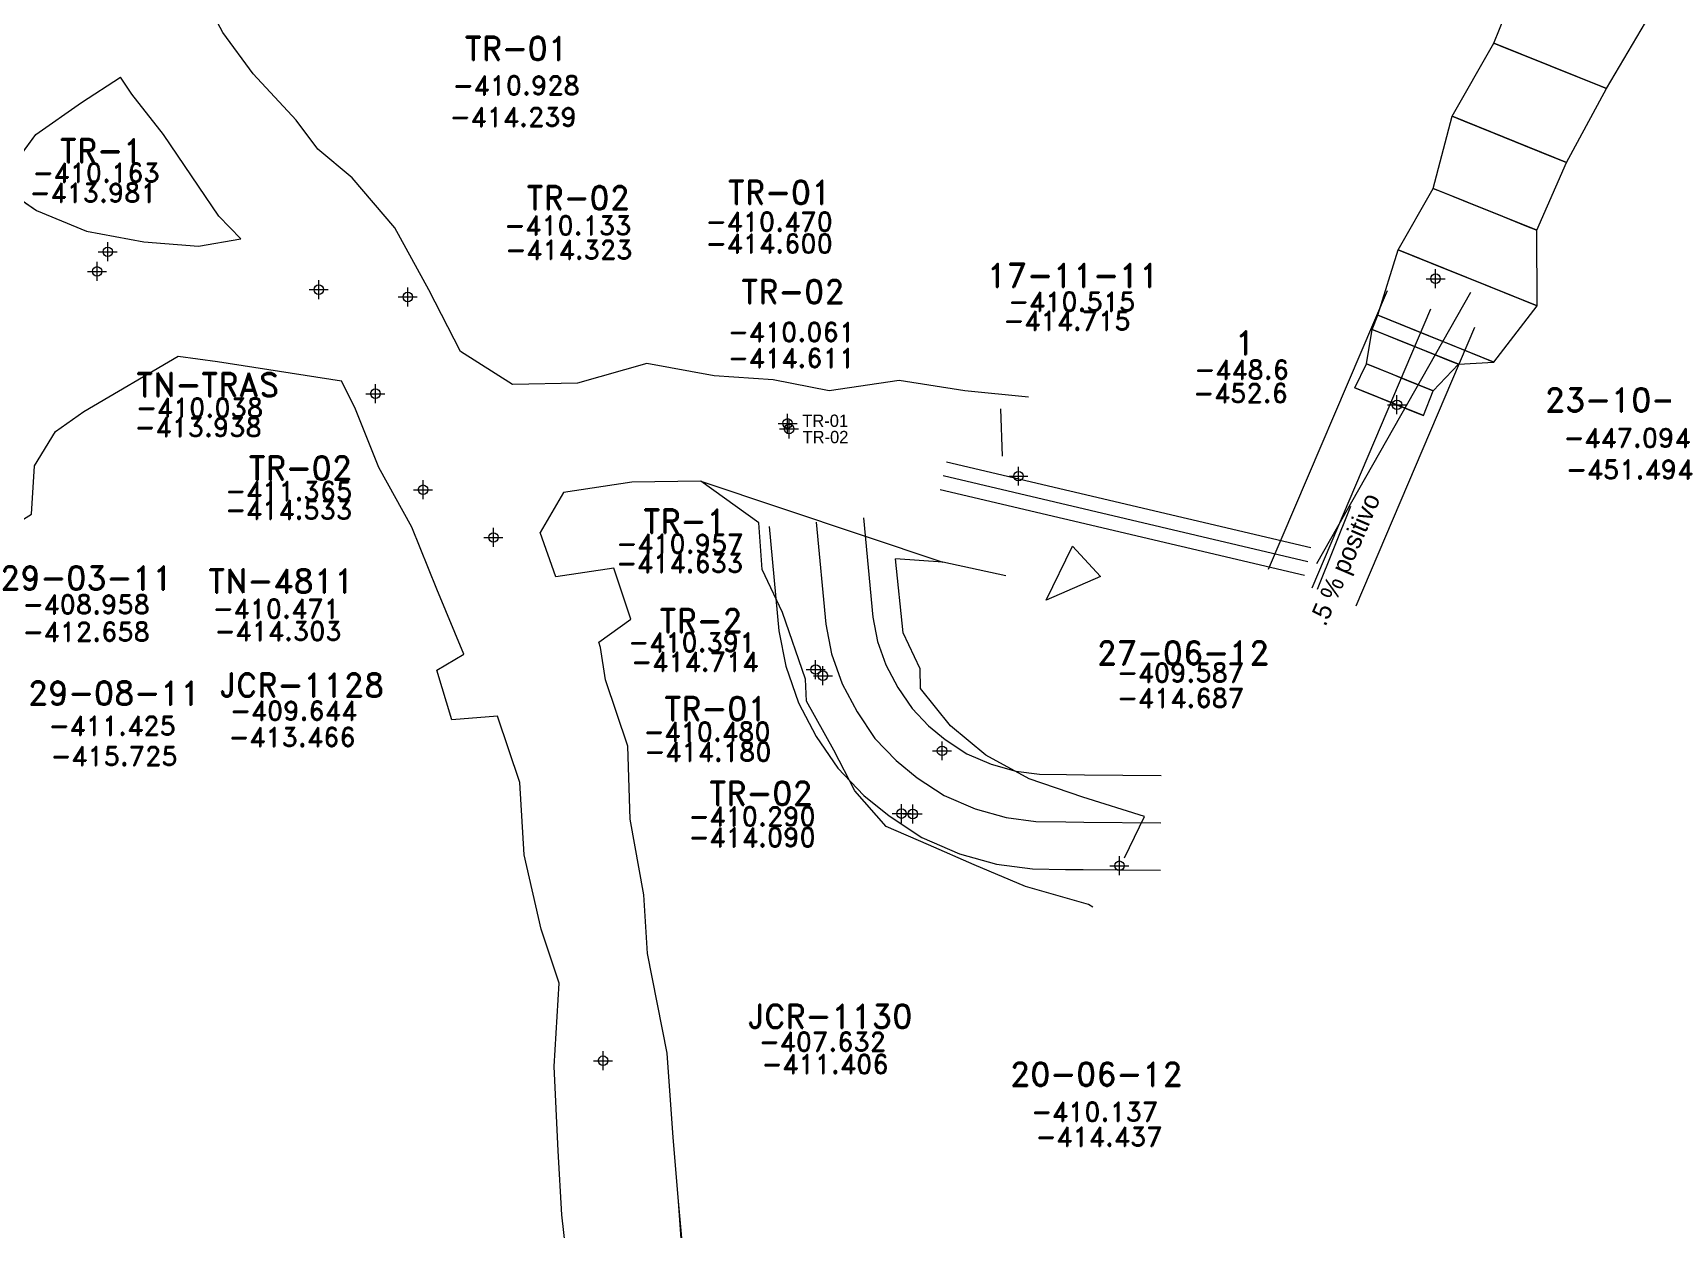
# Model space of a CAD drawing. Extents: x -47776 to 11079, y 0 to 10209.
# Drawn here: x 10704.3 to 10790.3, y 9753.7 to 9816.8 of the extents above; entities that cross this region are included whole.
import ezdxf
from ezdxf.enums import TextEntityAlignment as Align

# ---------------------------------------------------------------- set-up
doc = ezdxf.new("R2010")
doc.units = 0
doc.header["$MEASUREMENT"] = 0
doc.header["$PDMODE"] = 34
doc.header["$PDSIZE"] = 0.5
for name, color, linetype in [('abajo', 7, 'Continuous'), ('arriba', 7, 'Continuous'), ('CF-480-7855-EW-FIC', 226, 'Continuous'), ('CF-480-7855-EW-SCR', 226, 'Continuous'), ('sec', 7, 'Continuous'), ('TALLER-480-6-FIC', 5, 'Continuous')]:
    doc.layers.add(name, color=color, linetype=linetype)
doc.styles.add('ROMAND', font='ROMAND.SHX')
doc.styles.add('ROMANS', font='ROMANS.SHX', dxfattribs={"width": 2.5})

# ---------------------------------------------------------------- blocks, each defined once
blk = doc.blocks.new('F2')
at = {"lineweight": 0}
blk.add_point((0, 0), dxfattribs=at)
at = {"lineweight": 0, "style": 'ROMAND'}
for tag, height, p in [('NOMBRE', 1.25, (0.201, 6.617)), ('CIELO', 1, (0.136, 4.616)), ('PISO', 1, (0.136, 3.247))]:
    blk.add_attdef(tag, text='', height=height, dxfattribs=at).set_placement(p, align=Align.CENTER)
at = {"lineweight": 0, "style": 'ROMANS', "flags": 1}
for tag, p in [('MINA', (-0.074, -3.255)), ('LOCALIZACION', (-0.074, -4.928)), ('ESTRUCTURA', (-0.074, -6.618)), ('NIVEL', (-0.074, -8.29)), ('OBRA', (-0.074, -10.121)), ('FECHA', (-0.074, -11.793)), ('ATRAS', (-0.074, -13.483)), ('TOPOGRAFO', (2.675, -15.297))]:
    blk.add_attdef(tag, text='', height=1.25, dxfattribs=at).set_placement(p, align=Align.CENTER)

msp = doc.modelspace()

# ---------------------------------------------------------------- linework, layer by layer
at = {"color": 3, "linetype": 'Continuous', "lineweight": 0, "flags": 128}
for points, elevation in [([(10769.5, 9788.479), (10775.76, 9803.181)], -451.011), ([(10780.36, 9801.223), (10774.1, 9786.521)], -451.011), ([(10752.522, 9794.144), (10771.732, 9789.621)], -413.397), ([(10752.178, 9792.684), (10771.388, 9788.161)], -413.397)]:
    msp.add_lwpolyline(points, dxfattribs=dict(at, elevation=elevation))
at = {"color": 6, "linetype": 'Continuous', "lineweight": 0, "flags": 128}
msp.add_lwpolyline([(10772.04, 9788.777), (10780.168, 9803.096)], dxfattribs=at)
at = {"color": 1, "linetype": 'Continuous', "lineweight": 0, "flags": 128}
for points, elevation in [([(10771.8, 9787.5), (10778.06, 9802.202)], -451.011), ([(10752.35, 9793.414), (10771.56, 9788.891)], -413.397), ([(10745.657, 9790.956), (10746.158, 9785.584), (10746.466, 9784.014), (10747.02, 9782.433), (10747.803, 9780.949), (10748.751, 9779.556), (10749.86, 9778.382), (10750.97, 9777.485), (10752.405, 9776.539), (10754.036, 9775.838), (10755.667, 9775.382), (10757.233, 9775.17), (10758.818, 9775.15), (10759.762, 9775.137), (10763.819, 9775.1)], -409.536)]:
    msp.add_lwpolyline(points, dxfattribs=dict(at, elevation=elevation))
at = {"color": 6, "linetype": 'Continuous', "lineweight": 0, "elevation": -410.013, "flags": 128}
msp.add_lwpolyline([(10739.565, 9793.115), (10752.326, 9788.857)], dxfattribs=at)
at = {"color": 3, "linetype": 'Continuous', "lineweight": 0, "flags": 128}
for points in [[(10748.146, 9791.188), (10748.635, 9785.941), (10748.884, 9784.672), (10749.318, 9783.435), (10749.949, 9782.24), (10750.706, 9781.127), (10751.563, 9780.221), (10752.447, 9779.506), (10753.596, 9778.749), (10754.87, 9778.201), (10756.174, 9777.836), (10757.417, 9777.668), (10758.851, 9777.65), (10759.791, 9777.637), (10763.842, 9777.599)], [(10743.168, 9790.724), (10743.68, 9785.226), (10744.047, 9783.357), (10744.723, 9781.43), (10745.658, 9779.659), (10746.797, 9777.984), (10748.158, 9776.543), (10749.493, 9775.464), (10751.215, 9774.33), (10753.202, 9773.476), (10755.16, 9772.928), (10757.05, 9772.672), (10758.786, 9772.65), (10759.733, 9772.637), (10763.796, 9772.6)]]:
    msp.add_lwpolyline(points, dxfattribs=at)
at = {"color": 4, "linetype": 'Continuous', "lineweight": 0, "flags": 128}
msp.add_lwpolyline([(10773.816, 9791.777), (10772.053, 9787.411)], dxfattribs=at)
at = {"color": 6, "linetype": 'Continuous', "lineweight": 0, "flags": 128}
msp.add_lwpolyline([(10757.768, 9786.848), (10759.167, 9789.695), (10760.645, 9788.095)], close=True, dxfattribs=at)
at = {"layer": 'abajo', "color": 4, "linetype": 'Continuous', "lineweight": 0}
for points in [[(10774.042, 9798.047, -451.494), (10774.659, 9799.308, -451.507), (10774.961, 9801.126, -451.525), (10775.261, 9801.868, -451.433), (10776.329, 9805.319, -451.268), (10778.178, 9808.563, -451.604), (10779.173, 9812.366, -451.642), (10781.376, 9816.222, -451.685), (10782.873, 9819.931, -451.724), (10783.535, 9823.977, -451.763)], [(10777.659, 9796.587, -451.494), (10778.183, 9797.886, -451.507), (10779.505, 9799.293, -451.525), (10781.381, 9799.399, -451.433), (10783.656, 9802.363, -451.268), (10783.649, 9806.355, -451.604), (10785.201, 9809.934, -451.642), (10787.311, 9813.827, -451.685), (10789.364, 9817.312, -451.724), (10793.087, 9820.123, -451.763)]]:
    msp.add_polyline3d(points, dxfattribs=at)
at = {"layer": 'abajo', "color": 6, "linetype": 'Continuous', "lineweight": 0}
msp.add_polyline3d([(10755.464, 9794.433, -414.352), (10755.388, 9796.939, -414.383)], dxfattribs=at)
at = {"layer": 'arriba', "color": 4, "linetype": 'Continuous', "lineweight": 0}
for points in [[(10774.042, 9798.047, -447.094), (10774.659, 9799.308, -446.507), (10774.961, 9801.126, -446.725), (10775.261, 9801.868, -446.533), (10776.329, 9805.319, -446.068), (10778.178, 9808.563, -445.204), (10779.173, 9812.366, -446.342), (10781.376, 9816.222, -446.385), (10782.873, 9819.931, -447.024), (10783.535, 9823.977, -446.463)], [(10777.659, 9796.587, -447.094), (10778.183, 9797.886, -446.507), (10779.505, 9799.293, -446.725), (10781.381, 9799.399, -446.533), (10783.656, 9802.363, -446.068), (10783.649, 9806.355, -445.204), (10785.201, 9809.934, -446.342), (10787.311, 9813.827, -446.385), (10789.364, 9817.312, -447.024), (10793.087, 9820.123, -446.463)]]:
    msp.add_polyline3d(points, dxfattribs=at)
at = {"layer": 'arriba', "color": 6, "linetype": 'Continuous', "lineweight": 0}
msp.add_polyline3d([(10755.464, 9794.433, -410.552), (10755.388, 9796.939, -409.383)], dxfattribs=at)
at = {"layer": 'CF-480-7855-EW-SCR', "color": 5, "linetype": 'Continuous', "lineweight": 0}
for points in [[(10719.378, 9810.633, -411.208), (10718.231, 9812.151, -411.225), (10715.968, 9814.604, -411.054), (10714.372, 9816.784, -411.578), (10713.569, 9818.291, -411.593)], [(10719.378, 9810.633, -415.708), (10718.231, 9812.151, -415.725), (10715.968, 9814.604, -415.454), (10714.372, 9816.784, -415.578), (10713.569, 9818.291, -415.693)], [(10702.564, 9808.757, -413.145), (10704.513, 9811.397, -415.562), (10706.918, 9813.085, -415.724), (10708.969, 9814.42, -415.758), (10708.969, 9814.42, -415.758), (10708.969, 9814.42, -415.758)], [(10702.567, 9808.755, -408.85), (10702.571, 9808.759, -408.845), (10704.513, 9811.397, -410.862), (10706.918, 9813.085, -411.224), (10708.969, 9814.42, -411.358), (10708.969, 9814.42, -411.358), (10708.969, 9814.42, -411.358)], [(10714.16, 9807.103, -411.208), (10713.095, 9808.677, -411.225), (10711.246, 9811.41, -411.054), (10709.568, 9813.534, -411.578), (10708.969, 9814.42, -411.358)], [(10714.16, 9807.103, -415.708), (10713.095, 9808.677, -415.725), (10711.246, 9811.41, -415.454), (10709.568, 9813.534, -415.578), (10708.969, 9814.42, -415.758)], [(10729.635, 9798.22, -411.185), (10726.898, 9799.951, -409.973), (10725.226, 9803.215, -410.142), (10723.437, 9806.483, -410.514), (10721.192, 9809.126, -410.67), (10719.378, 9810.633, -411.208)], [(10729.635, 9798.22, -414.585), (10726.898, 9799.951, -413.873), (10725.226, 9803.215, -414.142), (10723.437, 9806.483, -414.314), (10721.192, 9809.126, -414.67), (10719.378, 9810.633, -415.708)], [(10702.564, 9808.757, -413.145), (10702.564, 9808.757, -413.145), (10704.554, 9807.4, -413.442), (10707.178, 9806.303, -413.575), (10710.205, 9805.743, -414.243), (10713.091, 9805.514, -414.288), (10715.315, 9805.909, -414.67), (10715.315, 9805.909, -414.67)], [(10702.571, 9808.759, -408.845), (10702.571, 9808.759, -408.845), (10704.554, 9807.4, -409.142), (10707.178, 9806.303, -409.775), (10710.205, 9805.743, -410.843), (10713.091, 9805.514, -410.688), (10715.315, 9805.909, -410.67), (10715.315, 9805.909, -410.67)], [(10715.315, 9805.909, -410.67), (10714.16, 9807.103, -411.208)], [(10715.315, 9805.909, -414.67), (10714.16, 9807.103, -415.708)], [(10698.401, 9784.76, -408.958), (10700.053, 9787.023, -409.337), (10701.564, 9789.28, -409.006), (10702.434, 9790.238, -409.135), (10704.284, 9791.38, -408.844), (10704.438, 9793.929, -408.943), (10705.548, 9795.745, -409.052), (10707.049, 9796.801, -409.631), (10712.017, 9799.712, -410.688)], [(10698.401, 9784.76, -412.658), (10700.053, 9787.023, -413.337), (10701.564, 9789.28, -412.306), (10702.434, 9790.238, -412.535), (10704.284, 9791.38, -412.644), (10704.438, 9793.929, -412.843), (10705.548, 9795.745, -413.052), (10707.049, 9796.801, -413.331), (10712.017, 9799.712, -414.288)], [(10712.017, 9799.712, -410.688), (10714.085, 9799.431, -410.338), (10720.629, 9798.409, -410.499)], [(10712.017, 9799.712, -414.288), (10714.085, 9799.431, -414.438), (10720.623, 9798.409, -414.299)], [(10756.85, 9797.552, -410.515), (10753.484, 9797.883, -409.674), (10750.025, 9798.427, -409.331), (10746.327, 9797.894, -409.588), (10743.377, 9798.474, -409.851), (10740.277, 9798.67, -410.013), (10736.732, 9799.326, -410.069), (10733.07, 9798.284, -410.427), (10729.635, 9798.22, -411.185)], [(10756.85, 9797.552, -414.715), (10753.484, 9797.883, -414.674), (10750.025, 9798.427, -414.831), (10746.327, 9797.894, -414.588), (10743.377, 9798.474, -414.651), (10740.277, 9798.67, -414.613), (10736.732, 9799.326, -414.569), (10733.07, 9798.284, -414.527), (10729.635, 9798.22, -414.585)], [(10727.082, 9783.994, -413.423), (10725.658, 9787.429, -413.393), (10724.33, 9790.688, -413.255), (10722.604, 9793.842, -413.62), (10721.372, 9796.926, -413.873), (10720.623, 9798.409, -414.299), (10720.623, 9798.41, -414.299)], [(10727.082, 9783.994, -409.123), (10725.658, 9787.429, -409.193), (10724.33, 9790.688, -409.255), (10722.604, 9793.842, -409.72), (10721.372, 9796.926, -409.973), (10720.629, 9798.409, -410.499)], [(10742.635, 9790.926, -409.383), (10739.565, 9793.115, -410.013), (10735.931, 9793.077, -410.069), (10732.332, 9792.531, -410.427), (10731.097, 9790.406, -409.193)], [(10742.635, 9790.926, -414.383), (10739.565, 9793.115, -414.613), (10735.931, 9793.077, -414.569), (10732.332, 9792.531, -414.527), (10731.097, 9790.406, -413.393)], [(10731.918, 9788.082, -409.147), (10731.097, 9790.406, -409.193)], [(10731.918, 9788.082, -413.413), (10731.097, 9790.406, -413.393)], [(10745.143, 9781.517, -409.902), (10745.143, 9781.517, -409.902), (10745.143, 9781.517, -409.902), (10745.082, 9782.687, -410.44), (10743.867, 9786.202, -410.828), (10742.801, 9788.463, -410.552), (10742.635, 9790.926, -409.383)], [(10745.143, 9781.517, -414.302), (10745.143, 9781.517, -414.302), (10745.143, 9781.517, -414.302), (10745.082, 9782.687, -414.34), (10743.867, 9786.202, -414.428), (10742.801, 9788.463, -414.352), (10742.635, 9790.926, -414.383)], [(10737.792, 9762.951, -407.51), (10736.754, 9768.211, -409.407), (10736.557, 9771.308, -409.323), (10735.852, 9775.288, -409.077), (10735.716, 9779.143, -409.22), (10734.538, 9782.647, -409.463), (10734.281, 9784.353, -409.828), (10734.185, 9784.637, -409.84), (10735.885, 9785.838, -410.009), (10734.982, 9788.525, -410.021), (10731.918, 9788.082, -409.147)], [(10737.792, 9762.951, -411.41), (10736.754, 9768.211, -413.207), (10736.557, 9771.308, -413.523), (10735.852, 9775.288, -413.377), (10735.716, 9779.143, -413.62), (10734.538, 9782.647, -413.763), (10734.281, 9784.353, -413.928), (10734.185, 9784.637, -413.94), (10735.885, 9785.838, -413.909), (10734.982, 9788.525, -413.921), (10731.918, 9788.082, -413.413)], [(10755.641, 9788.129, -410.515), (10752.326, 9788.857, -409.674), (10749.836, 9789.017, -410.828)], [(10755.641, 9788.129, -414.715), (10752.326, 9788.857, -414.674), (10749.836, 9789.017, -414.428)], [(10751.148, 9782.18, -409.876), (10751.148, 9782.18, -409.876), (10751.133, 9783.219, -409.804), (10750.238, 9785.118, -410.44), (10749.836, 9789.017, -410.828)], [(10751.148, 9782.18, -414.476), (10751.148, 9782.18, -414.476), (10751.133, 9783.219, -414.404), (10750.238, 9785.118, -414.34), (10749.836, 9789.017, -414.428)], [(10731.832, 9762.259, -407.51), (10732.109, 9766.65, -409.407), (10731.154, 9769.491, -409.323), (10730.259, 9773.408, -409.077), (10730.029, 9777.231, -409.22), (10728.851, 9780.735, -409.463), (10726.44, 9780.537, -409.828), (10725.651, 9783.158, -409.84), (10727.082, 9783.994, -409.123)], [(10731.832, 9762.259, -411.41), (10732.109, 9766.65, -413.207), (10731.154, 9769.491, -413.523), (10730.259, 9773.408, -413.377), (10730.029, 9777.231, -413.62), (10728.851, 9780.735, -413.763), (10726.439, 9780.537, -413.928), (10725.651, 9783.158, -413.94), (10727.082, 9783.994, -413.423)], [(10761.906, 9773.263, -409.587), (10762.967, 9775.434, -409.577), (10759.705, 9776.456, -410.155), (10756.887, 9777.431, -410.148), (10754.592, 9778.665, -410.453), (10752.735, 9780.212, -410.364), (10751.148, 9782.18, -409.876), (10751.148, 9782.18, -409.876), (10751.148, 9782.18, -409.876)], [(10761.906, 9773.263, -414.687), (10762.967, 9775.434, -414.677), (10759.705, 9776.456, -414.555), (10756.887, 9777.431, -414.548), (10754.592, 9778.665, -414.453), (10752.735, 9780.212, -414.464), (10751.148, 9782.18, -414.476), (10751.148, 9782.18, -414.476), (10751.148, 9782.18, -414.476)], [(10760.232, 9770.653, -409.587), (10759.998, 9770.804, -409.577), (10756.682, 9771.742, -410.155), (10753.972, 9772.885, -410.148), (10751.569, 9773.951, -410.453), (10749.334, 9774.909, -410.364), (10747.693, 9776.793, -409.876), (10746.574, 9778.936, -409.398), (10745.143, 9781.517, -409.902)], [(10760.232, 9770.653, -414.687), (10759.998, 9770.804, -414.677), (10756.682, 9771.742, -414.555), (10753.972, 9772.885, -414.548), (10751.569, 9773.951, -414.453), (10749.334, 9774.909, -414.464), (10747.693, 9776.793, -414.476), (10746.574, 9778.936, -414.398), (10745.143, 9781.517, -414.302)], [(10740.193, 9739.88, -405.656), (10739.859, 9741.683, -405.332), (10739.582, 9744.936, -405.217), (10738.964, 9747.653, -405.629), (10738.662, 9751.428, -406.089), (10738.395, 9755.154, -406.348), (10738.107, 9758.507, -407.048), (10737.792, 9762.951, -407.51)], [(10740.193, 9739.88, -410.056), (10739.859, 9741.683, -409.132), (10739.582, 9744.936, -409.517), (10738.964, 9747.653, -409.829), (10738.727, 9751.451, -406.089), (10738.395, 9755.154, -410.848), (10738.107, 9758.507, -411.048), (10737.792, 9762.951, -411.41)], [(10734.012, 9739.392, -405.656), (10733.8, 9740.979, -405.332), (10733.423, 9744.221, -405.217), (10733.203, 9746.984, -405.629), (10732.67, 9750.706, -406.089), (10732.237, 9754.439, -406.348), (10732.047, 9757.803, -407.048), (10731.832, 9762.259, -407.51)], [(10734.012, 9739.392, -410.056), (10733.8, 9740.979, -409.132), (10733.423, 9744.221, -409.517), (10733.203, 9746.984, -409.829), (10732.67, 9750.706, -410.289), (10732.237, 9754.439, -410.848), (10732.047, 9757.803, -411.048), (10731.832, 9762.259, -411.41)]]:
    msp.add_polyline3d(points, dxfattribs=at)
at = {"layer": 'sec', "color": 4, "linetype": 'Continuous', "lineweight": 0}
for points in [[(10787.311, 9813.827, -451.685), (10781.376, 9816.222, -451.685), (10781.376, 9816.222, -448.611), (10781.97, 9815.982, -447.052), (10783.602, 9815.324, -446.385), (10785.086, 9814.725, -446.385), (10786.718, 9814.067, -447.052), (10787.311, 9813.827, -448.611), (10787.311, 9813.827, -451.685)], [(10785.201, 9809.934, -451.642), (10779.173, 9812.366, -451.642), (10779.173, 9812.366, -448.568), (10779.776, 9812.123, -447.01), (10781.434, 9811.454, -446.342), (10782.941, 9810.846, -446.342), (10784.598, 9810.177, -447.01), (10785.201, 9809.934, -448.568), (10785.201, 9809.934, -451.642)], [(10783.649, 9806.355, -451.604), (10778.178, 9808.563, -451.604), (10778.178, 9808.563, -447.892), (10778.725, 9808.342, -446.01), (10780.229, 9807.735, -445.204), (10781.597, 9807.183, -445.204), (10783.102, 9806.576, -446.01), (10783.649, 9806.355, -447.892), (10783.649, 9806.355, -451.604)], [(10783.656, 9802.363, -451.268), (10776.329, 9805.319, -451.268), (10776.329, 9805.319, -448.252), (10777.062, 9805.023, -446.723), (10779.077, 9804.21, -446.068), (10780.908, 9803.471, -446.068), (10782.923, 9802.658, -446.723), (10783.656, 9802.363, -448.252), (10783.656, 9802.363, -451.268)], [(10781.381, 9799.399, -451.433), (10775.261, 9801.868, -451.433), (10775.261, 9801.868, -448.591), (10775.873, 9801.621, -447.15), (10777.556, 9800.942, -446.533), (10779.086, 9800.325, -446.533), (10780.769, 9799.646, -447.15), (10781.381, 9799.399, -448.591), (10781.381, 9799.399, -451.433)], [(10779.505, 9799.293, -451.525), (10774.961, 9801.126, -451.525), (10774.961, 9801.126, -448.741), (10775.416, 9800.943, -447.33), (10776.665, 9800.439, -446.725), (10777.801, 9799.98, -446.725), (10779.051, 9799.476, -447.33), (10779.505, 9799.293, -448.741), (10779.505, 9799.293, -451.525)], [(10778.183, 9797.886, -451.507), (10774.659, 9799.308, -451.507), (10774.659, 9799.308, -448.607), (10775.011, 9799.165, -447.137), (10775.98, 9798.774, -446.507), (10776.861, 9798.419, -446.507), (10777.83, 9798.028, -447.137), (10778.183, 9797.886, -448.607), (10778.183, 9797.886, -451.507)], [(10777.659, 9796.587, -451.494), (10774.042, 9798.047, -451.494), (10774.042, 9798.047, -448.942), (10774.404, 9797.901, -447.648), (10775.398, 9797.5, -447.094), (10776.302, 9797.135, -447.094), (10777.297, 9796.733, -447.648), (10777.659, 9796.587, -448.942), (10777.659, 9796.587, -451.494)]]:
    msp.add_polyline3d(points, dxfattribs=at)

# ---------------------------------------------------------------- block references
at = {"color": 6, "linetype": 'Continuous', "lineweight": 0}
ref = msp.add_blockref('F2', (10744.143, 9796.168, -410.47), dxfattribs=at)
ref.add_attrib('NOMBRE', 'TR-01', dxfattribs={"lineweight": 0, "height": 1.25, "style": 'ROMAND'}).set_placement((10743.72, 9807.728, -410.47), align=Align.CENTER)
ref.add_attrib('CIELO', '-410.470', dxfattribs={"lineweight": 0, "height": 1, "style": 'ROMAND'}).set_placement((10743.188, 9806.309, -410.47), align=Align.CENTER)
ref.add_attrib('PISO', '-414.600', dxfattribs={"lineweight": 0, "height": 1, "style": 'ROMAND'}).set_placement((10743.188, 9805.155, -410.47), align=Align.CENTER)
at = {"color": 4, "linetype": 'Continuous', "lineweight": 0}
ref = msp.add_blockref('F2', (10778.3, 9803.8, -448.6), dxfattribs=at)
ref.add_attrib('NOMBRE', '1', dxfattribs={"lineweight": 0, "height": 1.25, "style": 'ROMAND'}).set_placement((10768.257, 9799.798, -448.6), align=Align.CENTER)
ref.add_attrib('CIELO', '-448.6', dxfattribs={"lineweight": 0, "height": 1, "style": 'ROMAND'}).set_placement((10768.088, 9798.503, -448.6), align=Align.CENTER)
ref.add_attrib('PISO', '-452.6', dxfattribs={"lineweight": 0, "height": 1, "style": 'ROMAND'}).set_placement((10768.032, 9797.265, -448.6), align=Align.CENTER)
at = {"color": 6, "linetype": 'Continuous', "lineweight": 0}
ref = msp.add_blockref('F2', (10722.415, 9797.735, -411.365), dxfattribs=at)
ref.add_attrib('NOMBRE', 'TR-02', dxfattribs={"lineweight": 0, "height": 1.25, "style": 'ROMAND'}).set_placement((10718.459, 9793.188, -411.365), align=Align.CENTER)
ref.add_attrib('CIELO', '-411.365', dxfattribs={"lineweight": 0, "height": 1, "style": 'ROMAND'}).set_placement((10717.853, 9792.107, -411.365), align=Align.CENTER)
ref.add_attrib('PISO', '-414.533', dxfattribs={"lineweight": 0, "height": 1, "style": 'ROMAND'}).set_placement((10717.853, 9791.113, -411.365), align=Align.CENTER)
at = {"color": 4, "linetype": 'Continuous', "lineweight": 0}
ref = msp.add_blockref('F2', (10776.268, 9797.149, -447.094), dxfattribs=at)
ref.add_attrib('NOMBRE', '23-10-11', dxfattribs={"lineweight": 0, "height": 1.25, "style": 'ROMAND'}).set_placement((10788.612, 9796.781, -447.094), align=Align.CENTER)
ref.add_attrib('CIELO', '-447.094', dxfattribs={"lineweight": 0, "height": 1, "style": 'ROMAND'}).set_placement((10788.403, 9794.906, -447.094), align=Align.CENTER)
ref.add_attrib('PISO', '-451.494', dxfattribs={"lineweight": 0, "height": 1, "style": 'ROMAND'}).set_placement((10788.542, 9793.24, -447.094), align=Align.CENTER)
at = {"color": 6, "linetype": 'Continuous', "lineweight": 0}
ref = msp.add_blockref('F2', (10745.623, 9783.187, -410.957), dxfattribs=at)
ref.add_attrib('NOMBRE', 'TR-1', dxfattribs={"lineweight": 0, "height": 1.25, "style": 'ROMAND'}).set_placement((10738.725, 9790.387, -410.957), align=Align.CENTER)
ref.add_attrib('CIELO', '-410.957', dxfattribs={"lineweight": 0, "height": 1, "style": 'ROMAND'}).set_placement((10738.475, 9789.33, -410.957), align=Align.CENTER)
ref.add_attrib('PISO', '-414.633', dxfattribs={"lineweight": 0, "height": 1, "style": 'ROMAND'}).set_placement((10738.463, 9788.304, -410.957), align=Align.CENTER)
ref = msp.add_blockref('F2', (10746.007, 9782.864, -410.391), dxfattribs=at)
ref.add_attrib('NOMBRE', 'TR-2', dxfattribs={"lineweight": 0, "height": 1.25, "style": 'ROMAND'}).set_placement((10739.58, 9785.138, -410.391), align=Align.CENTER)
ref.add_attrib('CIELO', '-410.391', dxfattribs={"lineweight": 0, "height": 1, "style": 'ROMAND'}).set_placement((10739.104, 9784.128, -410.391), align=Align.CENTER)
ref.add_attrib('PISO', '-414.714', dxfattribs={"lineweight": 0, "height": 1, "style": 'ROMAND'}).set_placement((10739.263, 9783.095, -410.391), align=Align.CENTER)
ref = msp.add_blockref('F2', (10761.636, 9772.842, -409.587), dxfattribs=at)
ref.add_attrib('NOMBRE', '27-06-12', dxfattribs={"lineweight": 0, "height": 1.25, "style": 'ROMAND'}).set_placement((10764.989, 9783.438, -409.587), align=Align.CENTER)
ref.add_attrib('CIELO', '-409.587', dxfattribs={"lineweight": 0, "height": 1, "style": 'ROMAND'}).set_placement((10764.867, 9782.526, -409.587), align=Align.CENTER)
ref.add_attrib('PISO', '-414.687', dxfattribs={"lineweight": 0, "height": 1, "style": 'ROMAND'}).set_placement((10764.867, 9781.189, -409.587), align=Align.CENTER)
ref = msp.add_blockref('F2', (10750.149, 9775.59, -410.48), dxfattribs=at)
ref.add_attrib('NOMBRE', 'TR-01', dxfattribs={"lineweight": 0, "height": 1.25, "style": 'ROMAND'}).set_placement((10740.366, 9780.502, -410.48), align=Align.CENTER)
ref.add_attrib('CIELO', '-410.480', dxfattribs={"lineweight": 0, "height": 1, "style": 'ROMAND'}).set_placement((10739.909, 9779.408, -410.48), align=Align.CENTER)
ref.add_attrib('PISO', '-414.180', dxfattribs={"lineweight": 0, "height": 1, "style": 'ROMAND'}).set_placement((10739.955, 9778.359, -410.48), align=Align.CENTER)
ref = msp.add_blockref('F2', (10752.285, 9778.9, -410.137), dxfattribs=at)
ref.add_attrib('NOMBRE', '20-06-12', dxfattribs={"lineweight": 0, "height": 1.25, "style": 'ROMAND'}).set_placement((10760.418, 9761.222, -410.137), align=Align.CENTER)
ref.add_attrib('CIELO', '-410.137', dxfattribs={"lineweight": 0, "height": 1, "style": 'ROMAND'}).set_placement((10760.341, 9759.366, -410.137), align=Align.CENTER)
ref.add_attrib('PISO', '-414.437', dxfattribs={"lineweight": 0, "height": 1, "style": 'ROMAND'}).set_placement((10760.573, 9758.052, -410.137), align=Align.CENTER)
ref = msp.add_blockref('F2', (10750.74, 9775.569, -410.29), dxfattribs=at)
ref.add_attrib('NOMBRE', 'TR-02', dxfattribs={"lineweight": 0, "height": 1.25, "style": 'ROMAND'}).set_placement((10742.739, 9776.034, -410.29), align=Align.CENTER)
ref.add_attrib('CIELO', '-410.290', dxfattribs={"lineweight": 0, "height": 1, "style": 'ROMAND'}).set_placement((10742.283, 9774.94, -410.29), align=Align.CENTER)
ref.add_attrib('PISO', '-414.090', dxfattribs={"lineweight": 0, "height": 1, "style": 'ROMAND'}).set_placement((10742.283, 9773.846, -410.29), align=Align.CENTER)
at = {"layer": 'CF-480-7855-EW-FIC', "color": 8, "linetype": 'Continuous', "lineweight": 0}
ref = msp.add_blockref('F2', (10724.12, 9802.834, -410.928), dxfattribs=at)
ref.add_attrib('NOMBRE', 'TR-01', dxfattribs={"layer": '0', "lineweight": 0, "height": 1.25, "style": 'ROMAND'}).set_placement((10729.847, 9815.315, -410.928), align=Align.CENTER)
ref.add_attrib('CIELO', '-410.928', dxfattribs={"layer": '0', "lineweight": 0, "height": 1, "style": 'ROMAND'}).set_placement((10729.847, 9813.492, -410.928), align=Align.CENTER)
ref.add_attrib('PISO', '-414.239', dxfattribs={"layer": '0', "lineweight": 0, "height": 1, "style": 'ROMAND'}).set_placement((10729.689, 9811.829, -410.928), align=Align.CENTER)
ref = msp.add_blockref('F2', (10708.306, 9805.218, -410.163), dxfattribs=at)
ref.add_attrib('NOMBRE', 'TR-1', dxfattribs={"layer": '0', "lineweight": 0, "height": 1.25, "style": 'ROMAND'}).set_placement((10707.971, 9809.923, -410.163), align=Align.CENTER)
ref.add_attrib('CIELO', '-410.163', dxfattribs={"layer": '0', "lineweight": 0, "height": 1, "style": 'ROMAND'}).set_placement((10707.707, 9808.887, -410.163), align=Align.CENTER)
ref.add_attrib('PISO', '-413.981', dxfattribs={"layer": '0', "lineweight": 0, "height": 1, "style": 'ROMAND'}).set_placement((10707.545, 9807.833, -410.163), align=Align.CENTER)
ref = msp.add_blockref('F2', (10719.432, 9803.221, -410.133), dxfattribs=at)
ref.add_attrib('NOMBRE', 'TR-02', dxfattribs={"layer": '0', "lineweight": 0, "height": 1.25, "style": 'ROMAND'}).set_placement((10733.104, 9807.441, -410.133), align=Align.CENTER)
ref.add_attrib('CIELO', '-410.133', dxfattribs={"layer": '0', "lineweight": 0, "height": 1, "style": 'ROMAND'}).set_placement((10732.57, 9806.107, -410.133), align=Align.CENTER)
ref.add_attrib('PISO', '-414.323', dxfattribs={"layer": '0', "lineweight": 0, "height": 1, "style": 'ROMAND'}).set_placement((10732.624, 9804.827, -410.133), align=Align.CENTER)
ref = msp.add_blockref('F2', (10707.746, 9804.185, -410.038), dxfattribs=at)
ref.add_attrib('NOMBRE', 'TN-TRAS', dxfattribs={"layer": '0', "lineweight": 0, "height": 1.25, "style": 'ROMAND'}).set_placement((10713.574, 9797.581, -410.038), align=Align.CENTER)
ref.add_attrib('CIELO', '-410.038', dxfattribs={"layer": '0', "lineweight": 0, "height": 1, "style": 'ROMAND'}).set_placement((10713.153, 9796.495, -410.038), align=Align.CENTER)
ref.add_attrib('PISO', '-413.938', dxfattribs={"layer": '0', "lineweight": 0, "height": 1, "style": 'ROMAND'}).set_placement((10713.081, 9795.471, -410.038), align=Align.CENTER)
ref = msp.add_blockref('F2', (10756.316, 9793.386, -410.515), dxfattribs=at)
ref.add_attrib('NOMBRE', '17-11-11', dxfattribs={"layer": '0', "lineweight": 0, "height": 1.25, "style": 'ROMAND'}).set_placement((10759.194, 9803.346, -410.515), align=Align.CENTER)
ref.add_attrib('CIELO', '-410.515', dxfattribs={"layer": '0', "lineweight": 0, "height": 1, "style": 'ROMAND'}).set_placement((10759.131, 9802.093, -410.515), align=Align.CENTER)
ref.add_attrib('PISO', '-414.715', dxfattribs={"layer": '0', "lineweight": 0, "height": 1, "style": 'ROMAND'}).set_placement((10758.88, 9801.09, -410.515), align=Align.CENTER)
msp.add_blockref('F2', (10744.221, 9795.874, -410.061), dxfattribs=at).add_auto_attribs({'NOMBRE': 'TR-02', 'CIELO': '-410.061', 'PISO': '-414.611'})
ref = msp.add_blockref('F2', (10724.927, 9792.671, -410.471), dxfattribs=at)
ref.add_attrib('NOMBRE', 'TN-4811', dxfattribs={"layer": '0', "lineweight": 0, "height": 1.25, "style": 'ROMAND'}).set_placement((10717.45, 9787.234, -410.471), align=Align.CENTER)
ref.add_attrib('CIELO', '-410.471', dxfattribs={"layer": '0', "lineweight": 0, "height": 1, "style": 'ROMAND'}).set_placement((10717.193, 9785.899, -410.471), align=Align.CENTER)
ref.add_attrib('PISO', '-414.303', dxfattribs={"layer": '0', "lineweight": 0, "height": 1, "style": 'ROMAND'}).set_placement((10717.296, 9784.719, -410.471), align=Align.CENTER)
ref = msp.add_blockref('F2', (10728.639, 9790.152, -409.644), dxfattribs=at)
ref.add_attrib('NOMBRE', 'JCR-1128', dxfattribs={"layer": '0', "lineweight": 0, "height": 1.25, "style": 'ROMAND'}).set_placement((10718.522, 9781.743, -409.644), align=Align.CENTER)
ref.add_attrib('CIELO', '-409.644', dxfattribs={"layer": '0', "lineweight": 0, "height": 1, "style": 'ROMAND'}).set_placement((10718.112, 9780.517, -409.644), align=Align.CENTER)
ref.add_attrib('PISO', '-413.466', dxfattribs={"layer": '0', "lineweight": 0, "height": 1, "style": 'ROMAND'}).set_placement((10718.03, 9779.127, -409.644), align=Align.CENTER)
ref = msp.add_blockref('F2', (10695.441, 9787.45, -408.958), dxfattribs=at)
ref.add_attrib('NOMBRE', '29-03-11', dxfattribs={"layer": '0', "lineweight": 0, "height": 1.25, "style": 'ROMAND'}).set_placement((10707.182, 9787.392, -408.958), align=Align.CENTER)
ref.add_attrib('CIELO', '-408.958', dxfattribs={"layer": '0', "lineweight": 0, "height": 1, "style": 'ROMAND'}).set_placement((10707.182, 9786.125, -408.958), align=Align.CENTER)
ref.add_attrib('PISO', '-412.658', dxfattribs={"layer": '0', "lineweight": 0, "height": 1, "style": 'ROMAND'}).set_placement((10707.182, 9784.685, -408.958), align=Align.CENTER)
ref = msp.add_blockref('F2', (10734.415, 9762.559, -407.632), dxfattribs=at)
ref.add_attrib('NOMBRE', 'JCR-1130', dxfattribs={"layer": '0', "lineweight": 0, "height": 1.25, "style": 'ROMAND'}).set_placement((10746.362, 9764.276, -407.632), align=Align.CENTER)
ref.add_attrib('CIELO', '-407.632', dxfattribs={"layer": '0', "lineweight": 0, "height": 1, "style": 'ROMAND'}).set_placement((10745.991, 9763.061, -407.632), align=Align.CENTER)
ref.add_attrib('PISO', '-411.406', dxfattribs={"layer": '0', "lineweight": 0, "height": 1, "style": 'ROMAND'}).set_placement((10746.126, 9761.88, -407.632), align=Align.CENTER)
at = {"layer": 'TALLER-480-6-FIC', "color": 1, "linetype": 'Continuous', "lineweight": 0}
ref = msp.add_blockref('F2', (10696.926, 9792.876, -411.425), dxfattribs=at)
ref.add_attrib('NOMBRE', '29-08-11', dxfattribs={"layer": '0', "lineweight": 0, "height": 1.25, "style": 'ROMAND'}).set_placement((10708.645, 9781.319, -411.425), align=Align.CENTER)
ref.add_attrib('CIELO', '-411.425', dxfattribs={"layer": '0', "lineweight": 0, "height": 1, "style": 'ROMAND'}).set_placement((10708.552, 9779.723, -411.425), align=Align.CENTER)
ref.add_attrib('PISO', '-415.725', dxfattribs={"layer": '0', "lineweight": 0, "height": 1, "style": 'ROMAND'}).set_placement((10708.645, 9778.127, -411.425), align=Align.CENTER)

# ---------------------------------------------------------------- texts
at = {"color": 5, "linetype": 'Continuous', "lineweight": 0, "char_height": 0.6505, "width": 1.5047, "attachment_point": 1}
for s, insert in [('TR-01', (10744.917, 9796.632)), ('TR-02', (10744.932, 9795.774))]:
    msp.add_mtext(s, dxfattribs=dict(at, insert=insert))
at = {"color": 4, "linetype": 'Continuous', "lineweight": 0, "insert": (10771.599, 9785.798), "char_height": 0.97594, "width": 12.62117, "attachment_point": 1, "rotation": 66.76857}
msp.add_mtext('.5 % positivo', dxfattribs=at)

doc.saveas('drawing.dxf')
